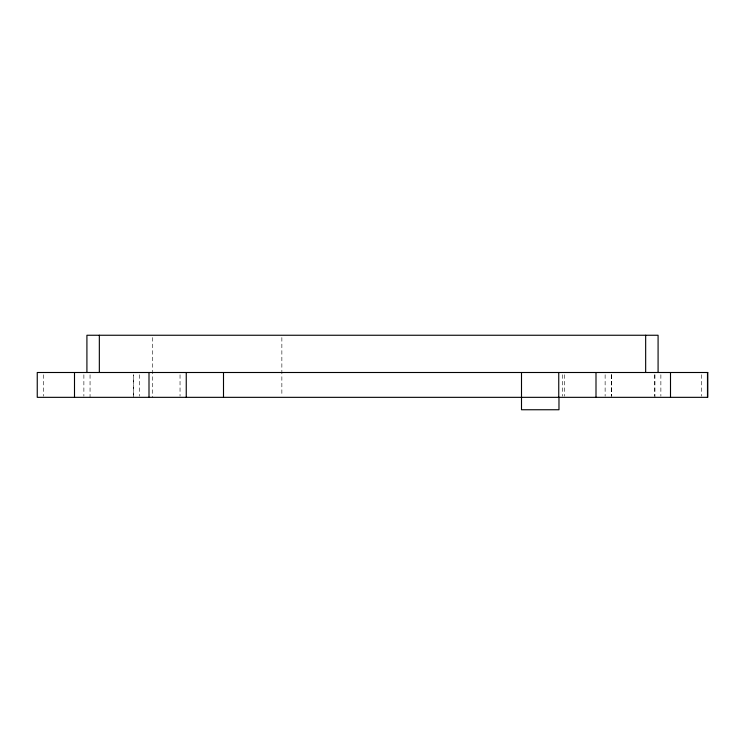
<?xml version="1.0" encoding="UTF-8"?>
<svg xmlns="http://www.w3.org/2000/svg" width="745" height="745" viewBox="0 0 745 745"><rect width="100%" height="100%" fill="white"/><g stroke="black" fill="none" stroke-linecap="round" stroke-linejoin="round"><path stroke-width="0.56" stroke-dasharray="3.73 2.79" d="M701.287 374.754L701.287 396.2M660.871 374.754L660.871 396.2M654.948 374.754L654.948 397.336M654.697 374.754L654.641 396.2M611.552 374.754L611.552 396.2M611.347 374.754L611.338 396.2M611.291 374.754L611.291 396.2M605.126 374.754L605.126 396.2M564.701 374.754L564.701 396.2M562.326 374.754L562.326 396.2M281.861 337.55L281.861 396.182M180.039 374.754L180.039 396.2M152.725 337.55L152.725 397.336M139.622 374.754L139.622 396.2M133.448 397.336L133.448 374.754L133.392 396.2M90.052 374.754L90.052 397.336M83.878 374.754L83.878 396.2M43.461 374.754L43.461 396.2"/><path stroke-width="1.12" d="M707.489 372.5L707.489 397.336M670.5 372.5L670.5 397.336M658.086 372.5L658.086 335.25L86.914 335.25L86.914 372.5M645.664 335.25L645.664 372.5M596 372.5L596 397.336M558.974 397.336L558.974 409.75L521.5 409.75L521.5 372.5M558.75 372.5L558.75 397.336M223.5 372.5L223.5 397.336M186.25 372.5L186.25 397.336M149 372.5L149 397.336M99.336 335.25L99.336 372.5M74.5 372.5L74.5 397.336M707.75 372.5L37.25 372.5L37.25 397.336L707.75 397.336L707.75 372.5"/></g></svg>
